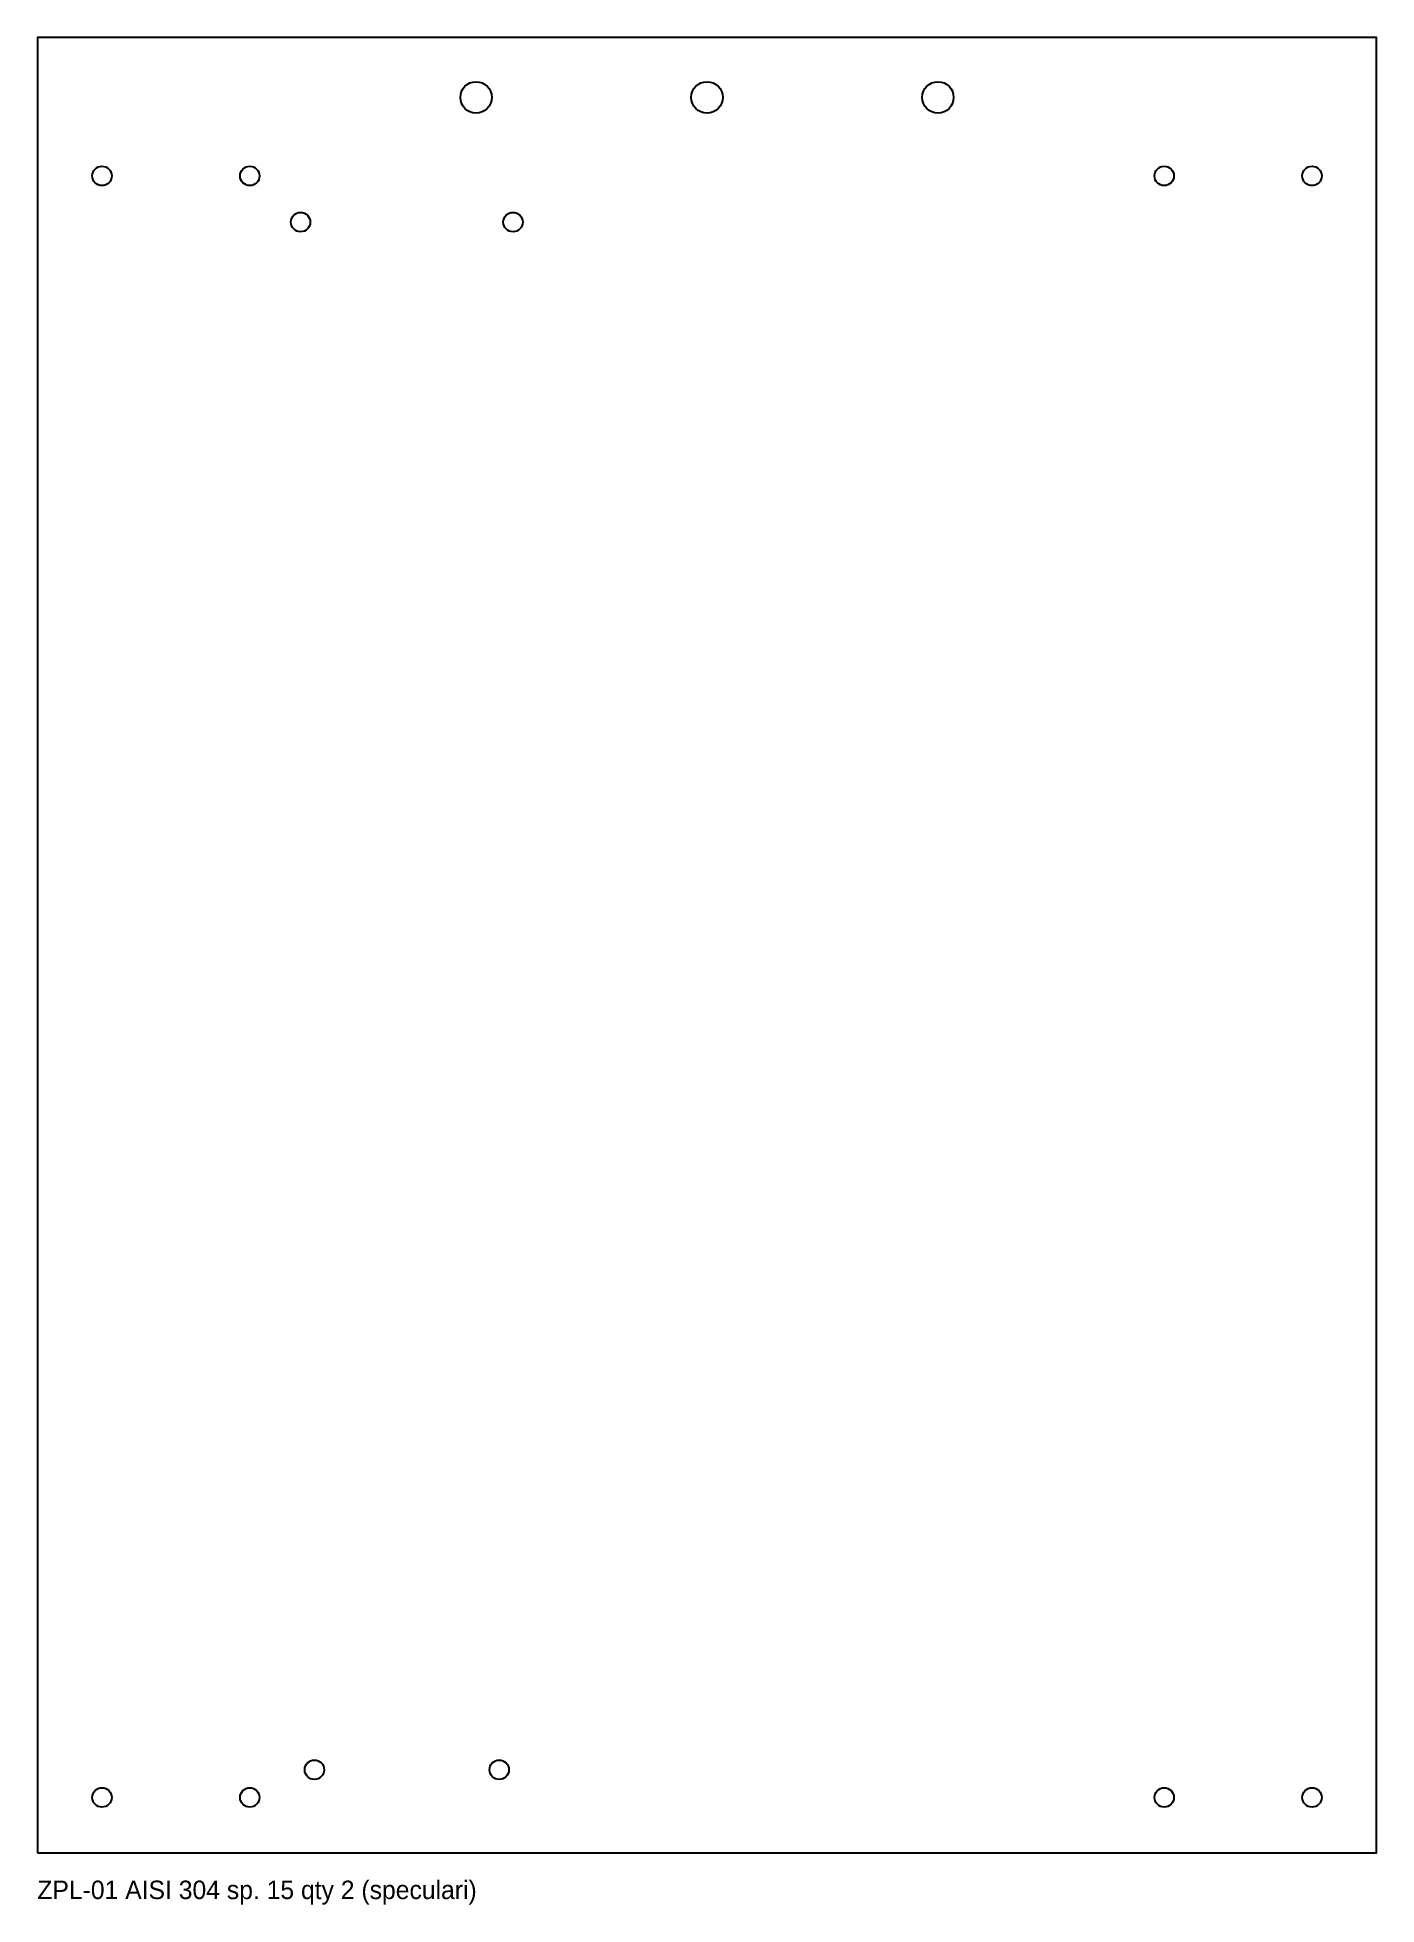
# Model space of a CAD drawing. Header units: millimetres. Extents: x 0 to 290, y -11 to 393.
import ezdxf

# ---------------------------------------------------------------- set-up
doc = ezdxf.new("R2010")
doc.units = ezdxf.units.MM
for name, color, linetype in [('FORI_FILETTARE', 1, 'Continuous'), ('TAGLIO', 7, 'Continuous'), ('TESTI', 3, 'Continuous')]:
    doc.layers.add(name, color=color, linetype=linetype)

msp = doc.modelspace()

# ---------------------------------------------------------------- linework, layer by layer
at = {"layer": 'FORI_FILETTARE'}
for centre, radius in [((95, 380), 3.4), ((145, 380), 3.4), ((195, 380), 3.4), ((14, 363), 2.1), ((46, 363), 2.1), ((244, 363), 2.1), ((276, 363), 2.1), ((57, 353), 2.1), ((103, 353), 2.1), ((60, 18), 2.1), ((100, 18), 2.1), ((14, 12), 2.1), ((46, 12), 2.1), ((244, 12), 2.1), ((276, 12), 2.1)]:
    msp.add_circle(centre, radius, dxfattribs=at)
at = {"layer": 'TAGLIO'}
msp.add_lwpolyline([(0, 0), (290, 0), (290, 393), (0, 393)], close=True, dxfattribs=at)

# ---------------------------------------------------------------- texts
at = {"layer": 'TESTI'}
msp.add_text('ZPL-01 AISI 304 sp. 15 qty 2 (speculari)', height=4, dxfattribs=at).set_placement((0, -10))

doc.saveas('drawing.dxf')
